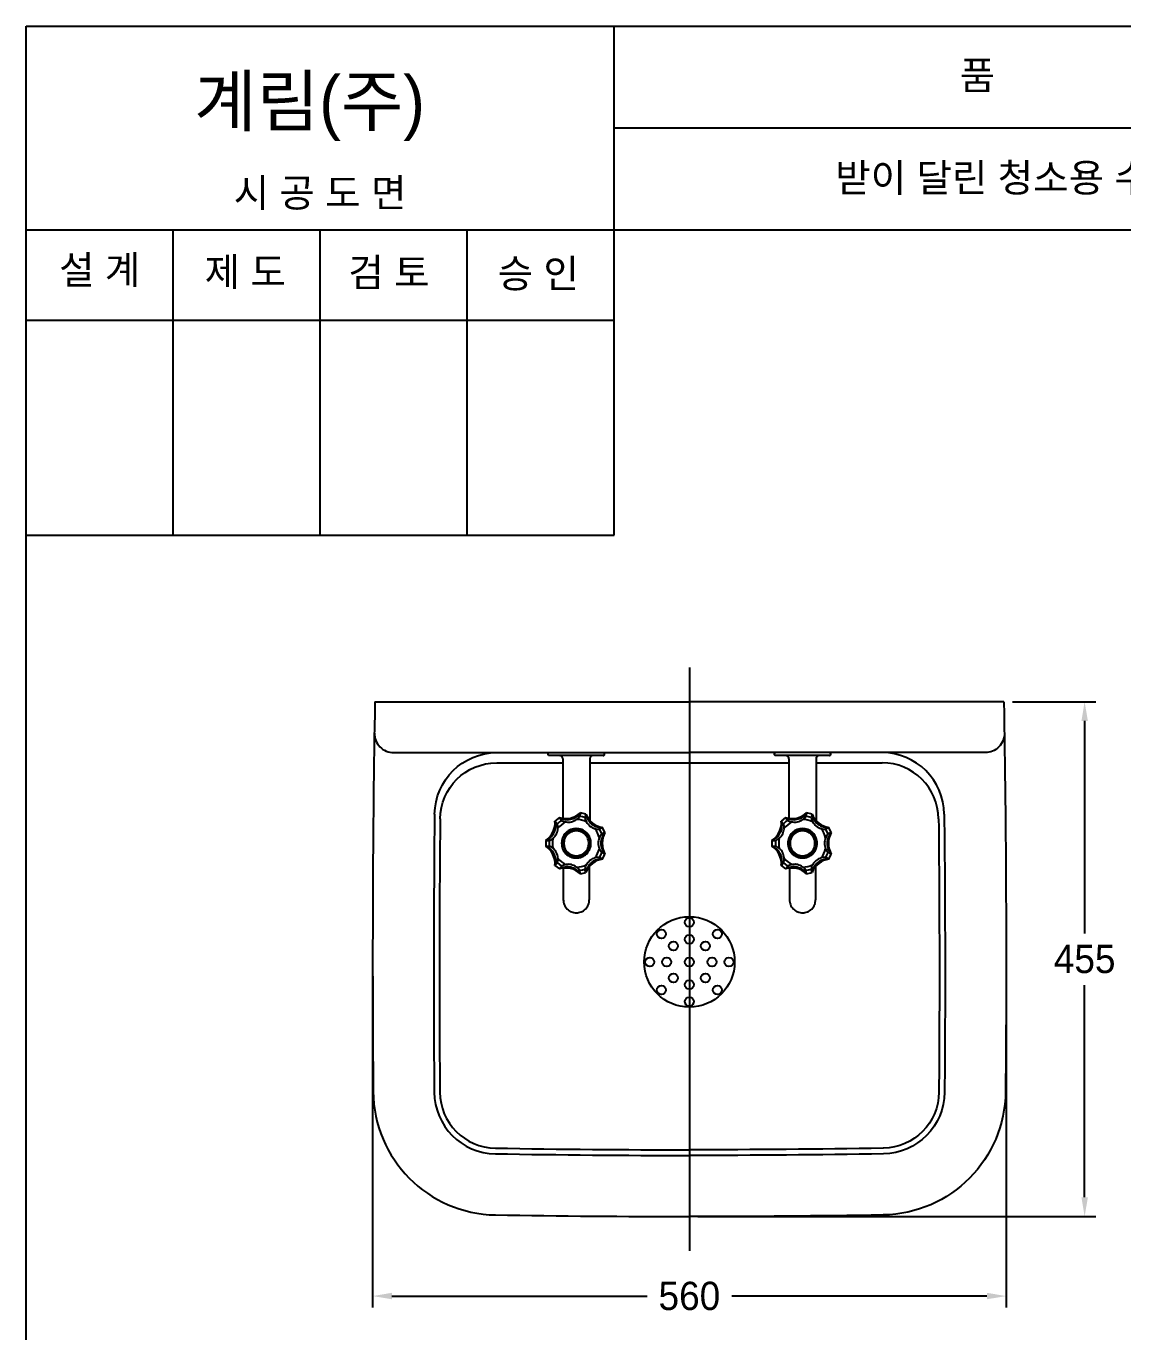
# Model space of a CAD drawing. Header units: millimetres. Extents: x 0 to 3705, y -67 to 2530.
# Drawn here: x 1905 to 2874, y 1376 to 2530 of the extents above; entities that cross this region are included whole.
import ezdxf
from ezdxf.enums import TextEntityAlignment as Align
from ezdxf.lldxf.tags import DXFTag

# ---------------------------------------------------------------- set-up
doc = ezdxf.new("R2010")
doc.units = ezdxf.units.MM
for name, color, linetype in [('TEXT', 7, 'Continuous'), ('내부선 및 부속', 4, 'Continuous'), ('도각라인', 255, 'Continuous'), ('외형선', 3, 'Continuous'), ('중심선', 1, 'DASHED'), ('치수선', 7, 'Continuous')]:
    doc.layers.add(name, color=color, linetype=linetype)
doc.styles.add('____', font='')
doc.styles.add('타이틀', font='H2GTRM.TTF', dxfattribs={"height": 25})
doc.styles.get('____').set_extended_font_data('굴림')
tags = doc.linetypes.add('DASHDOT', pattern=[70, 31, -13, 13, -13]).pattern_tags.tags
tags[10:11] = [DXFTag(74, 4), DXFTag(75, 0), DXFTag(340, '0'), DXFTag(46, 0.0), DXFTag(50, 0.0), DXFTag(44, 0.0), DXFTag(45, 0.0)]
tags[8:9] = [DXFTag(74, 4), DXFTag(75, 0), DXFTag(340, '0'), DXFTag(46, 0.0), DXFTag(50, 0.0), DXFTag(44, 0.0), DXFTag(45, 0.0)]
tags[6:7] = [DXFTag(74, 4), DXFTag(75, 0), DXFTag(340, '0'), DXFTag(46, 0.0), DXFTag(50, 0.0), DXFTag(44, 0.0), DXFTag(45, 0.0)]
tags[4:5] = [DXFTag(74, 4), DXFTag(75, 0), DXFTag(340, '0'), DXFTag(46, 0.0), DXFTag(50, 0.0), DXFTag(44, 0.0), DXFTag(45, 0.0)]
tags = doc.linetypes.add('DASHED', pattern=[25.72, 12.86, -12.86]).pattern_tags.tags
tags[6:7] = [DXFTag(74, 4), DXFTag(75, 0), DXFTag(340, '0'), DXFTag(46, 0.0), DXFTag(50, 0.0), DXFTag(44, 0.0), DXFTag(45, 0.0)]
tags[4:5] = [DXFTag(74, 4), DXFTag(75, 0), DXFTag(340, '0'), DXFTag(46, 0.0), DXFTag(50, 0.0), DXFTag(44, 0.0), DXFTag(45, 0.0)]
doc.dimstyles.new('MSADIM', dxfattribs={"dimtxt": 33, "dimasz": 17, "dimexe": 10, "dimexo": 7.5, "dimgap": 10, "dimtad": 0, "dimtih": 1, "dimtoh": 1, "dimdec": 0, "dimzin": 1, "dimdsep": 46, "dimtxsty": '____', "dimcen": 11.25, "dimadec": 0, "dimazin": 0, "dimtfac": 1, "dimtdec": 0, "dimtix": 1, "dimtmove": 0, "dimatfit": 3, "dimfxl": 0, "dimtolj": 1, "dimtzin": 1, "dimarcsym": 0})

# ---------------------------------------------------------------- blocks, each defined once
blk = doc.blocks.new('*D12')
at = {"layer": '치수선', "color": 0, "linetype": 'Continuous', "lineweight": -2}
for p, q in [((2776.6, 1932.9), (2850.5, 1932.9)), ((2840.5, 1915.9), (2840.5, 1728.2)), ((2840.5, 1494.9), (2840.5, 1682.5)), ((2498.6, 1477.9), (2850.5, 1477.9))]:
    blk.add_line(p, q, dxfattribs=at)
at = {"layer": '치수선', "color": 0, "linetype": 'Continuous'}
for points in [[(2837.7, 1915.9), (2843.4, 1915.9), (2840.5, 1932.9)], [(2837.7, 1494.9), (2843.4, 1494.9), (2840.5, 1477.9)]]:
    blk.add_solid(points, dxfattribs=at)
at = {"layer": '치수선', "color": 0, "linetype": 'Continuous', "insert": (2840.5, 1705.4), "char_height": 25, "attachment_point": 5, "style": '____'}
blk.add_mtext('\\A1;455', dxfattribs=at)
blk = doc.blocks.new('*D13')
at = {"layer": '치수선', "color": 0, "linetype": 'Continuous', "lineweight": -2}
for p, q in [((2211.1, 1697.9), (2211.1, 1397.6)), ((2771.1, 1697.9), (2771.1, 1397.6)), ((2228.1, 1407.6), (2453.8, 1407.6)), ((2754.1, 1407.6), (2528.5, 1407.6))]:
    blk.add_line(p, q, dxfattribs=at)
at = {"layer": '치수선', "color": 0, "linetype": 'Continuous'}
for points in [[(2228.1, 1410.5), (2228.1, 1404.8), (2211.1, 1407.6)], [(2754.1, 1410.5), (2754.1, 1404.8), (2771.1, 1407.6)]]:
    blk.add_solid(points, dxfattribs=at)
at = {"layer": '치수선', "color": 0, "linetype": 'Continuous', "insert": (2491.1, 1407.6), "char_height": 25, "attachment_point": 5, "style": '____'}
blk.add_mtext('\\A1;560', dxfattribs=at)

msp = doc.modelspace()

# ---------------------------------------------------------------- linework, layer by layer
at = {"layer": '내부선 및 부속', "linetype": 'Continuous'}
for p, q in [((2229.7, 1887.9), (2491.1, 1887.9)), ((2414.9, 1885.4), (2366.7, 1885.4)), ((2379.1, 1882.4), (2379.1, 1829.8)), ((2403.1, 1882.4), (2403.1, 1827.8)), ((2752.6, 1887.9), (2491.1, 1887.9)), ((2614.9, 1885.4), (2566.7, 1885.4)), ((2579.1, 1882.4), (2579.1, 1829.8)), ((2603.1, 1882.4), (2603.1, 1827.8)), ((2320.8, 1878.9), (2379.1, 1878.9)), ((2403.1, 1878.9), (2491.1, 1878.9)), ((2491.1, 1878.9), (2579.1, 1878.9)), ((2603.1, 1878.9), (2661.4, 1878.9)), ((2376.2, 1830.5), (2372.3, 1827.3)), ((2372.3, 1827.3), (2374.4, 1825)), ((2376.2, 1830.5), (2378.1, 1827.9)), ((2394.7, 1834.7), (2394.1, 1831.6)), ((2399.6, 1833.6), (2394.7, 1834.7)), ((2399.6, 1833.6), (2398.7, 1830.6)), ((2576.2, 1830.5), (2572.3, 1827.3)), ((2572.3, 1827.3), (2574.4, 1825)), ((2576.2, 1830.5), (2578.1, 1827.9)), ((2594.7, 1834.7), (2594.1, 1831.6)), ((2599.6, 1833.6), (2594.7, 1834.7)), ((2599.6, 1833.6), (2598.7, 1830.6)), ((2414.4, 1821.8), (2411.6, 1820.3)), ((2416.5, 1817.3), (2413.7, 1816)), ((2416.5, 1817.3), (2414.4, 1821.8)), ((2614.4, 1821.8), (2611.6, 1820.3)), ((2616.5, 1817.3), (2613.7, 1816)), ((2616.5, 1817.3), (2614.4, 1821.8)), ((2364.1, 1810.3), (2367.2, 1810.1)), ((2364.1, 1810.3), (2364.1, 1805.3)), ((2364.1, 1805.3), (2367.2, 1805.4)), ((2564.1, 1810.3), (2567.2, 1810.1)), ((2564.1, 1810.3), (2564.1, 1805.3)), ((2564.1, 1805.3), (2567.2, 1805.4)), ((2372.3, 1788.2), (2374.4, 1790.6)), ((2414.4, 1793.8), (2411.6, 1795.3)), ((2416.5, 1798.3), (2413.7, 1799.6)), ((2414.4, 1793.8), (2416.5, 1798.3)), ((2572.3, 1788.2), (2574.4, 1790.6)), ((2614.4, 1793.8), (2611.6, 1795.3)), ((2616.5, 1798.3), (2613.7, 1799.6)), ((2614.4, 1793.8), (2616.5, 1798.3)), ((2372.3, 1788.2), (2376.2, 1785.1)), ((2376.2, 1785.1), (2378.1, 1787.7)), ((2379.6, 1785.8), (2379.6, 1757.9)), ((2394.7, 1780.9), (2394.1, 1784)), ((2394.7, 1780.9), (2399.6, 1782)), ((2399.6, 1782), (2398.7, 1785)), ((2402.6, 1787.2), (2402.6, 1757.9)), ((2572.3, 1788.2), (2576.2, 1785.1)), ((2576.2, 1785.1), (2578.1, 1787.7)), ((2579.6, 1785.8), (2579.6, 1757.9)), ((2594.7, 1780.9), (2594.1, 1784)), ((2594.7, 1780.9), (2599.6, 1782)), ((2599.6, 1782), (2598.7, 1785)), ((2602.6, 1787.2), (2602.6, 1757.9))]:
    msp.add_line(p, q, dxfattribs=at)
at = {"layer": '내부선 및 부속', "linetype": 'Continuous', "flags": 128}
for points in [[(2769.6, 1905.1, -0.418743), (2752.6, 1887.9)], [(2265.9, 1833.5, -0.411092), (2320.9, 1887.9)], [(2270.8, 1829.4, -0.411181), (2320.8, 1878.9)], [(2711.4, 1829.4, -0.004566), (2711.7, 1587.9)], [(2716.4, 1833.5, -0.004642), (2716.7, 1587.9)], [(2711.7, 1587.9, -0.406895), (2662.6, 1538.3)], [(2716.7, 1587.9, -0.406895), (2662.7, 1533.3)], [(2662.5, 1538.3, -0.004288), (2491.1, 1536.9)], [(2662.7, 1533.3, -0.004289), (2491.1, 1531.9)]]:
    msp.add_lwpolyline(points, format="xyb", dxfattribs=at)
for points in [[(2367.4, 1887.9), (2367.3, 1887.9), (2367.1, 1887.8), (2367, 1887.8), (2366.9, 1887.8), (2366.8, 1887.7), (2366.7, 1887.7), (2366.6, 1887.6), (2366.5, 1887.5), (2366.4, 1887.4), (2366.3, 1887.3), (2366.3, 1887.2), (2366.2, 1887.1), (2366.2, 1887), (2366.1, 1886.8), (2366.1, 1886.7), (2366.1, 1886.6), (2366.1, 1886.5), (2366.1, 1886.4), (2366.2, 1886.3), (2366.2, 1886.2), (2366.3, 1886), (2366.3, 1885.9), (2366.7, 1885.4)], [(2379.1, 1882.4), (2379.1, 1882.6), (2379.1, 1882.9), (2379, 1883.2), (2378.9, 1883.5), (2378.8, 1883.7), (2378.6, 1884), (2378.5, 1884.3), (2378.2, 1884.5), (2378, 1884.7), (2377.8, 1884.9), (2377.5, 1885), (2377.2, 1885.2), (2376.9, 1885.2), (2376.7, 1885.3), (2376.4, 1885.4), (2376.1, 1885.4)], [(2406.1, 1885.4), (2405.9, 1885.4), (2405.6, 1885.3), (2405.3, 1885.2), (2405, 1885.2), (2404.7, 1885), (2404.5, 1884.9), (2404.2, 1884.7), (2404, 1884.5), (2403.8, 1884.3), (2403.6, 1884), (2403.5, 1883.7), (2403.3, 1883.5), (2403.2, 1883.2), (2403.2, 1882.9), (2403.1, 1882.6), (2403.1, 1882.4)], [(2414.9, 1885.4), (2415, 1885.4), (2415.1, 1885.4), (2415.2, 1885.4), (2415.3, 1885.5), (2415.4, 1885.5), (2415.6, 1885.6), (2415.7, 1885.6), (2415.8, 1885.7), (2415.8, 1885.8), (2415.9, 1885.9), (2416, 1886), (2416, 1886.2), (2416.1, 1886.3), (2416.1, 1886.4), (2416.1, 1886.5), (2416.1, 1886.6), (2416.1, 1886.7), (2416.1, 1886.8), (2416.1, 1887), (2416, 1887.1), (2416, 1887.2), (2415.9, 1887.3), (2415.8, 1887.4), (2415.8, 1887.5), (2415.7, 1887.6), (2415.6, 1887.7), (2415.4, 1887.7), (2415.3, 1887.8), (2415.2, 1887.8), (2415.1, 1887.8), (2415, 1887.9), (2414.9, 1887.9)], [(2567.4, 1887.9), (2567.3, 1887.9), (2567.1, 1887.8), (2567, 1887.8), (2566.9, 1887.8), (2566.8, 1887.7), (2566.7, 1887.7), (2566.6, 1887.6), (2566.5, 1887.5), (2566.4, 1887.4), (2566.3, 1887.3), (2566.3, 1887.2), (2566.2, 1887.1), (2566.2, 1887), (2566.1, 1886.8), (2566.1, 1886.7), (2566.1, 1886.6), (2566.1, 1886.5), (2566.1, 1886.4), (2566.2, 1886.3), (2566.2, 1886.2), (2566.3, 1886), (2566.3, 1885.9), (2566.7, 1885.4)], [(2579.1, 1882.4), (2579.1, 1882.6), (2579.1, 1882.9), (2579, 1883.2), (2578.9, 1883.5), (2578.8, 1883.7), (2578.6, 1884), (2578.5, 1884.3), (2578.2, 1884.5), (2578, 1884.7), (2577.8, 1884.9), (2577.5, 1885), (2577.2, 1885.2), (2576.9, 1885.2), (2576.7, 1885.3), (2576.4, 1885.4), (2576.1, 1885.4)], [(2606.1, 1885.4), (2605.9, 1885.4), (2605.6, 1885.3), (2605.3, 1885.2), (2605, 1885.2), (2604.7, 1885), (2604.5, 1884.9), (2604.2, 1884.7), (2604, 1884.5), (2603.8, 1884.3), (2603.6, 1884), (2603.5, 1883.7), (2603.3, 1883.5), (2603.2, 1883.2), (2603.2, 1882.9), (2603.1, 1882.6), (2603.1, 1882.4)], [(2614.9, 1885.4), (2615, 1885.4), (2615.1, 1885.4), (2615.2, 1885.4), (2615.3, 1885.5), (2615.4, 1885.5), (2615.6, 1885.6), (2615.7, 1885.6), (2615.8, 1885.7), (2615.8, 1885.8), (2615.9, 1885.9), (2616, 1886), (2616, 1886.2), (2616.1, 1886.3), (2616.1, 1886.4), (2616.1, 1886.5), (2616.1, 1886.6), (2616.1, 1886.7), (2616.1, 1886.8), (2616.1, 1887), (2616, 1887.1), (2616, 1887.2), (2615.9, 1887.3), (2615.8, 1887.4), (2615.8, 1887.5), (2615.7, 1887.6), (2615.6, 1887.7), (2615.4, 1887.7), (2615.3, 1887.8), (2615.2, 1887.8), (2615.1, 1887.8), (2615, 1887.9), (2614.9, 1887.9)], [(2364.1, 1810.3), (2366, 1811.8), (2367.7, 1813.5), (2369.3, 1815.5), (2370.5, 1817.7), (2371.4, 1820.1), (2372.1, 1822.5), (2372.4, 1824.9), (2372.3, 1827.3)], [(2364.1, 1810.3), (2366.3, 1811.4), (2367.3, 1812.1), (2368.3, 1812.9), (2369.3, 1813.9), (2370.1, 1814.9), (2370.9, 1816), (2371.5, 1817.2), (2372.1, 1818.5), (2372.5, 1819.8), (2372.8, 1821.1), (2372.9, 1822.4), (2372.9, 1823.7), (2372.8, 1825), (2372.3, 1827.3)], [(2367.2, 1810.1), (2369.1, 1811.1), (2370, 1811.8), (2370.9, 1812.5), (2371.7, 1813.3), (2372.4, 1814.2), (2373.1, 1815.2), (2373.6, 1816.2), (2374.1, 1817.3), (2374.4, 1818.4), (2374.7, 1819.6), (2374.8, 1820.7), (2374.9, 1821.8), (2374.8, 1822.9), (2374.4, 1825)], [(2378.1, 1827.9), (2376.2, 1826.6), (2374.4, 1825)], [(2381.8, 1826.6), (2379.9, 1825.5), (2378, 1824.2), (2376.3, 1822.7), (2374.8, 1821.1)], [(2376.2, 1830.5), (2378.6, 1829.9), (2381, 1829.6), (2383.5, 1829.7), (2386, 1830.1), (2388.5, 1830.8), (2390.7, 1831.9), (2392.8, 1833.2), (2394.7, 1834.7)], [(2376.2, 1830.5), (2378.5, 1829.4), (2379.7, 1829.1), (2380.9, 1828.8), (2382.3, 1828.7), (2383.6, 1828.6), (2384.9, 1828.7), (2386.3, 1829), (2387.6, 1829.3), (2388.9, 1829.8), (2390.1, 1830.4), (2391.2, 1831.1), (2392.2, 1831.9), (2393.1, 1832.8), (2394.7, 1834.7)], [(2378.1, 1827.9), (2380, 1827.1), (2381.1, 1826.8), (2382.2, 1826.6), (2383.3, 1826.4), (2384.5, 1826.4), (2385.6, 1826.5), (2386.8, 1826.7), (2387.9, 1827.1), (2389, 1827.5), (2390.1, 1828), (2391, 1828.6), (2391.9, 1829.3), (2392.8, 1830), (2394.1, 1831.6)], [(2400, 1826.8), (2398, 1827.7), (2395.8, 1828.3), (2393.6, 1828.7), (2391.3, 1828.8)], [(2398.7, 1830.6), (2396.5, 1831.2), (2394.1, 1831.6)], [(2398.7, 1830.6), (2399.3, 1828.5), (2399.7, 1827.5), (2400.2, 1826.5), (2400.8, 1825.5), (2401.6, 1824.6), (2402.4, 1823.8), (2403.2, 1823), (2404.2, 1822.3), (2405.2, 1821.7), (2406.3, 1821.2), (2407.3, 1820.8), (2408.4, 1820.5), (2409.5, 1820.4), (2411.6, 1820.3)], [(2399.6, 1833.6), (2400.6, 1831.4), (2401.9, 1829.3), (2403.5, 1827.4), (2405.4, 1825.7), (2407.5, 1824.2), (2409.7, 1823.1), (2412, 1822.3), (2414.4, 1821.8)], [(2399.6, 1833.6), (2400.2, 1831.2), (2400.6, 1830), (2401.2, 1828.9), (2401.9, 1827.7), (2402.7, 1826.7), (2403.6, 1825.7), (2404.7, 1824.8), (2405.8, 1824), (2406.9, 1823.3), (2408.2, 1822.7), (2409.4, 1822.3), (2410.7, 1822), (2411.9, 1821.8), (2414.4, 1821.8)], [(2564.1, 1810.3), (2566, 1811.8), (2567.7, 1813.5), (2569.3, 1815.5), (2570.5, 1817.7), (2571.4, 1820.1), (2572.1, 1822.5), (2572.4, 1824.9), (2572.3, 1827.3)], [(2564.1, 1810.3), (2566.3, 1811.4), (2567.3, 1812.1), (2568.3, 1812.9), (2569.3, 1813.9), (2570.1, 1814.9), (2570.9, 1816), (2571.5, 1817.2), (2572.1, 1818.5), (2572.5, 1819.8), (2572.8, 1821.1), (2572.9, 1822.4), (2572.9, 1823.7), (2572.8, 1825), (2572.3, 1827.3)], [(2567.2, 1810.1), (2569.1, 1811.1), (2570, 1811.8), (2570.9, 1812.5), (2571.7, 1813.3), (2572.4, 1814.2), (2573.1, 1815.2), (2573.6, 1816.2), (2574.1, 1817.3), (2574.4, 1818.4), (2574.7, 1819.6), (2574.8, 1820.7), (2574.9, 1821.8), (2574.8, 1822.9), (2574.4, 1825)], [(2578.1, 1827.9), (2576.2, 1826.6), (2574.4, 1825)], [(2581.8, 1826.6), (2579.9, 1825.5), (2578, 1824.2), (2576.3, 1822.7), (2574.8, 1821.1)], [(2576.2, 1830.5), (2578.6, 1829.9), (2581, 1829.6), (2583.5, 1829.7), (2586, 1830.1), (2588.5, 1830.8), (2590.7, 1831.9), (2592.8, 1833.2), (2594.7, 1834.7)], [(2576.2, 1830.5), (2578.5, 1829.4), (2579.7, 1829.1), (2580.9, 1828.8), (2582.3, 1828.7), (2583.6, 1828.6), (2584.9, 1828.7), (2586.3, 1829), (2587.6, 1829.3), (2588.9, 1829.8), (2590.1, 1830.4), (2591.2, 1831.1), (2592.2, 1831.9), (2593.1, 1832.8), (2594.7, 1834.7)], [(2578.1, 1827.9), (2580, 1827.1), (2581.1, 1826.8), (2582.2, 1826.6), (2583.3, 1826.4), (2584.5, 1826.4), (2585.6, 1826.5), (2586.8, 1826.7), (2587.9, 1827.1), (2589, 1827.5), (2590.1, 1828), (2591, 1828.6), (2591.9, 1829.3), (2592.8, 1830), (2594.1, 1831.6)], [(2600, 1826.8), (2598, 1827.7), (2595.8, 1828.3), (2593.6, 1828.7), (2591.3, 1828.8)], [(2598.7, 1830.6), (2596.5, 1831.2), (2594.1, 1831.6)], [(2598.7, 1830.6), (2599.3, 1828.5), (2599.7, 1827.5), (2600.2, 1826.5), (2600.8, 1825.5), (2601.6, 1824.6), (2602.4, 1823.8), (2603.2, 1823), (2604.2, 1822.3), (2605.2, 1821.7), (2606.3, 1821.2), (2607.3, 1820.8), (2608.4, 1820.5), (2609.5, 1820.4), (2611.6, 1820.3)], [(2599.6, 1833.6), (2600.6, 1831.4), (2601.9, 1829.3), (2603.5, 1827.4), (2605.4, 1825.7), (2607.5, 1824.2), (2609.7, 1823.1), (2612, 1822.3), (2614.4, 1821.8)], [(2599.6, 1833.6), (2600.2, 1831.2), (2600.6, 1830), (2601.2, 1828.9), (2601.9, 1827.7), (2602.7, 1826.7), (2603.6, 1825.7), (2604.7, 1824.8), (2605.8, 1824), (2606.9, 1823.3), (2608.2, 1822.7), (2609.4, 1822.3), (2610.7, 1822), (2611.9, 1821.8), (2614.4, 1821.8)], [(2370.6, 1812.3), (2370.2, 1810), (2370.1, 1807.8), (2370.2, 1805.5), (2370.6, 1803.3)], [(2404.1, 1807.8), (2404.1, 1809), (2403.9, 1810.2), (2403.6, 1811.4), (2403.2, 1812.6), (2402.7, 1813.8), (2402, 1814.9), (2401.2, 1816), (2400.3, 1817), (2399.3, 1817.9), (2398.2, 1818.7), (2397.1, 1819.3), (2395.9, 1819.9), (2394.7, 1820.3), (2393.5, 1820.6), (2392.3, 1820.7), (2391.1, 1820.8), (2390, 1820.7), (2388.8, 1820.6), (2387.5, 1820.3), (2386.3, 1819.9), (2385.2, 1819.3), (2384, 1818.7), (2382.9, 1817.9), (2381.9, 1817), (2381, 1816), (2380.2, 1814.9), (2379.6, 1813.8), (2379, 1812.6), (2378.6, 1811.4), (2378.3, 1810.2), (2378.2, 1809), (2378.1, 1807.8), (2378.2, 1806.6), (2378.3, 1805.4), (2378.6, 1804.2), (2379, 1803), (2379.6, 1801.8), (2380.2, 1800.7), (2381, 1799.6), (2381.9, 1798.6), (2382.9, 1797.7), (2384, 1796.9), (2385.2, 1796.2), (2386.3, 1795.7), (2387.5, 1795.3), (2388.8, 1795), (2390, 1794.8), (2391.1, 1794.8), (2392.3, 1794.8), (2393.5, 1795), (2394.7, 1795.3), (2395.9, 1795.7), (2397.1, 1796.2), (2398.2, 1796.9), (2399.3, 1797.7), (2400.3, 1798.6), (2401.2, 1799.6), (2402, 1800.7), (2402.7, 1801.8), (2403.2, 1803), (2403.6, 1804.2), (2403.9, 1805.4), (2404.1, 1806.6), (2404.1, 1807.8)], [(2403.5, 1807.8), (2403.4, 1808.9), (2403.2, 1810), (2403, 1811.2), (2402.6, 1812.3), (2402.1, 1813.5), (2401.4, 1814.5), (2400.7, 1815.6), (2399.8, 1816.5), (2398.9, 1817.4), (2397.9, 1818.1), (2396.8, 1818.7), (2395.7, 1819.3), (2394.5, 1819.7), (2393.4, 1819.9), (2392.2, 1820.1), (2391.1, 1820.1), (2390, 1820.1), (2388.9, 1819.9), (2387.7, 1819.7), (2386.6, 1819.3), (2385.5, 1818.7), (2384.4, 1818.1), (2383.4, 1817.4), (2382.4, 1816.5), (2381.6, 1815.6), (2380.8, 1814.5), (2380.2, 1813.5), (2379.7, 1812.3), (2379.3, 1811.2), (2379, 1810), (2378.8, 1808.9), (2378.8, 1807.8), (2378.8, 1806.7), (2379, 1805.6), (2379.3, 1804.4), (2379.7, 1803.3), (2380.2, 1802.1), (2380.8, 1801), (2381.6, 1800), (2382.4, 1799.1), (2383.4, 1798.2), (2384.4, 1797.5), (2385.5, 1796.8), (2386.6, 1796.3), (2387.7, 1795.9), (2388.9, 1795.7), (2390, 1795.5), (2391.1, 1795.5), (2392.2, 1795.5), (2393.4, 1795.7), (2394.5, 1795.9), (2395.7, 1796.3), (2396.8, 1796.8), (2397.9, 1797.5), (2398.9, 1798.2), (2399.8, 1799.1), (2400.7, 1800), (2401.4, 1801), (2402.1, 1802.1), (2402.6, 1803.3), (2403, 1804.4), (2403.2, 1805.6), (2403.4, 1806.7), (2403.5, 1807.8)], [(2402.1, 1807.8), (2402.1, 1808.8), (2401.9, 1809.8), (2401.7, 1810.8), (2401.4, 1811.8), (2400.9, 1812.8), (2400.3, 1813.8), (2399.7, 1814.7), (2398.9, 1815.6), (2398.1, 1816.3), (2397.1, 1817), (2396.2, 1817.6), (2395.2, 1818), (2394.1, 1818.4), (2393.1, 1818.6), (2392.1, 1818.8), (2391.1, 1818.8), (2390.1, 1818.8), (2389.1, 1818.6), (2388.1, 1818.4), (2387.1, 1818), (2386.1, 1817.6), (2385.1, 1817), (2384.2, 1816.3), (2383.3, 1815.6), (2382.6, 1814.7), (2381.9, 1813.8), (2381.4, 1812.8), (2380.9, 1811.8), (2380.5, 1810.8), (2380.3, 1809.8), (2380.2, 1808.8), (2380.1, 1807.8), (2380.2, 1806.8), (2380.3, 1805.8), (2380.5, 1804.8), (2380.9, 1803.7), (2381.4, 1802.7), (2381.9, 1801.8), (2382.6, 1800.9), (2383.3, 1800), (2384.2, 1799.3), (2385.1, 1798.6), (2386.1, 1798), (2387.1, 1797.6), (2388.1, 1797.2), (2389.1, 1797), (2390.1, 1796.8), (2391.1, 1796.8), (2392.1, 1796.8), (2393.1, 1797), (2394.1, 1797.2), (2395.2, 1797.6), (2396.2, 1798), (2397.1, 1798.6), (2398.1, 1799.3), (2398.9, 1800), (2399.7, 1800.9), (2400.3, 1801.8), (2400.9, 1802.7), (2401.4, 1803.7), (2401.7, 1804.8), (2401.9, 1805.8), (2402.1, 1806.8), (2402.1, 1807.8)], [(2411.5, 1812.7), (2410.9, 1814.8), (2410, 1816.9), (2409, 1818.9), (2407.7, 1820.7)], [(2413.7, 1816), (2412.4, 1814.3), (2411.9, 1813.4), (2411.4, 1812.3), (2411, 1811.3), (2410.8, 1810.1), (2410.6, 1809), (2410.6, 1807.8), (2410.6, 1806.6), (2410.8, 1805.5), (2411, 1804.3), (2411.4, 1803.3), (2411.9, 1802.2), (2412.4, 1801.3), (2413.7, 1799.6)], [(2413.7, 1816), (2412.7, 1818.2), (2411.6, 1820.3)], [(2416.5, 1817.3), (2415, 1815.3), (2414.4, 1814.2), (2413.9, 1813), (2413.4, 1811.8), (2413.1, 1810.5), (2412.9, 1809.2), (2412.9, 1807.8), (2412.9, 1806.4), (2413.1, 1805.1), (2413.4, 1803.8), (2413.9, 1802.5), (2414.4, 1801.4), (2415, 1800.3), (2416.5, 1798.3)], [(2416.5, 1817.3), (2415.5, 1815.1), (2414.7, 1812.8), (2414.2, 1810.3), (2414, 1807.8), (2414.2, 1805.3), (2414.7, 1802.8), (2415.5, 1800.5), (2416.5, 1798.3)], [(2570.6, 1812.3), (2570.2, 1810), (2570.1, 1807.8), (2570.2, 1805.5), (2570.6, 1803.3)], [(2604.1, 1807.8), (2604.1, 1809), (2603.9, 1810.2), (2603.6, 1811.4), (2603.2, 1812.6), (2602.7, 1813.8), (2602, 1814.9), (2601.2, 1816), (2600.3, 1817), (2599.3, 1817.9), (2598.2, 1818.7), (2597.1, 1819.3), (2595.9, 1819.9), (2594.7, 1820.3), (2593.5, 1820.6), (2592.3, 1820.7), (2591.1, 1820.8), (2590, 1820.7), (2588.8, 1820.6), (2587.5, 1820.3), (2586.3, 1819.9), (2585.2, 1819.3), (2584, 1818.7), (2582.9, 1817.9), (2581.9, 1817), (2581, 1816), (2580.2, 1814.9), (2579.6, 1813.8), (2579, 1812.6), (2578.6, 1811.4), (2578.3, 1810.2), (2578.2, 1809), (2578.1, 1807.8), (2578.2, 1806.6), (2578.3, 1805.4), (2578.6, 1804.2), (2579, 1803), (2579.6, 1801.8), (2580.2, 1800.7), (2581, 1799.6), (2581.9, 1798.6), (2582.9, 1797.7), (2584, 1796.9), (2585.2, 1796.2), (2586.3, 1795.7), (2587.5, 1795.3), (2588.8, 1795), (2590, 1794.8), (2591.1, 1794.8), (2592.3, 1794.8), (2593.5, 1795), (2594.7, 1795.3), (2595.9, 1795.7), (2597.1, 1796.2), (2598.2, 1796.9), (2599.3, 1797.7), (2600.3, 1798.6), (2601.2, 1799.6), (2602, 1800.7), (2602.7, 1801.8), (2603.2, 1803), (2603.6, 1804.2), (2603.9, 1805.4), (2604.1, 1806.6), (2604.1, 1807.8)], [(2603.5, 1807.8), (2603.4, 1808.9), (2603.2, 1810), (2603, 1811.2), (2602.6, 1812.3), (2602.1, 1813.5), (2601.4, 1814.5), (2600.7, 1815.6), (2599.8, 1816.5), (2598.9, 1817.4), (2597.9, 1818.1), (2596.8, 1818.7), (2595.7, 1819.3), (2594.5, 1819.7), (2593.4, 1819.9), (2592.2, 1820.1), (2591.1, 1820.1), (2590, 1820.1), (2588.9, 1819.9), (2587.7, 1819.7), (2586.6, 1819.3), (2585.5, 1818.7), (2584.4, 1818.1), (2583.4, 1817.4), (2582.4, 1816.5), (2581.6, 1815.6), (2580.8, 1814.5), (2580.2, 1813.5), (2579.7, 1812.3), (2579.3, 1811.2), (2579, 1810), (2578.8, 1808.9), (2578.8, 1807.8), (2578.8, 1806.7), (2579, 1805.6), (2579.3, 1804.4), (2579.7, 1803.3), (2580.2, 1802.1), (2580.8, 1801), (2581.6, 1800), (2582.4, 1799.1), (2583.4, 1798.2), (2584.4, 1797.5), (2585.5, 1796.8), (2586.6, 1796.3), (2587.7, 1795.9), (2588.9, 1795.7), (2590, 1795.5), (2591.1, 1795.5), (2592.2, 1795.5), (2593.4, 1795.7), (2594.5, 1795.9), (2595.7, 1796.3), (2596.8, 1796.8), (2597.9, 1797.5), (2598.9, 1798.2), (2599.8, 1799.1), (2600.7, 1800), (2601.4, 1801), (2602.1, 1802.1), (2602.6, 1803.3), (2603, 1804.4), (2603.2, 1805.6), (2603.4, 1806.7), (2603.5, 1807.8)], [(2602.1, 1807.8), (2602.1, 1808.8), (2601.9, 1809.8), (2601.7, 1810.8), (2601.4, 1811.8), (2600.9, 1812.8), (2600.3, 1813.8), (2599.7, 1814.7), (2598.9, 1815.6), (2598.1, 1816.3), (2597.1, 1817), (2596.2, 1817.6), (2595.2, 1818), (2594.1, 1818.4), (2593.1, 1818.6), (2592.1, 1818.8), (2591.1, 1818.8), (2590.1, 1818.8), (2589.1, 1818.6), (2588.1, 1818.4), (2587.1, 1818), (2586.1, 1817.6), (2585.1, 1817), (2584.2, 1816.3), (2583.3, 1815.6), (2582.6, 1814.7), (2581.9, 1813.8), (2581.4, 1812.8), (2580.9, 1811.8), (2580.5, 1810.8), (2580.3, 1809.8), (2580.2, 1808.8), (2580.1, 1807.8), (2580.2, 1806.8), (2580.3, 1805.8), (2580.5, 1804.8), (2580.9, 1803.7), (2581.4, 1802.7), (2581.9, 1801.8), (2582.6, 1800.9), (2583.3, 1800), (2584.2, 1799.3), (2585.1, 1798.6), (2586.1, 1798), (2587.1, 1797.6), (2588.1, 1797.2), (2589.1, 1797), (2590.1, 1796.8), (2591.1, 1796.8), (2592.1, 1796.8), (2593.1, 1797), (2594.1, 1797.2), (2595.2, 1797.6), (2596.2, 1798), (2597.1, 1798.6), (2598.1, 1799.3), (2598.9, 1800), (2599.7, 1800.9), (2600.3, 1801.8), (2600.9, 1802.7), (2601.4, 1803.7), (2601.7, 1804.8), (2601.9, 1805.8), (2602.1, 1806.8), (2602.1, 1807.8)], [(2611.5, 1812.7), (2610.9, 1814.8), (2610, 1816.9), (2609, 1818.9), (2607.7, 1820.7)], [(2613.7, 1816), (2612.4, 1814.3), (2611.9, 1813.4), (2611.4, 1812.3), (2611, 1811.3), (2610.8, 1810.1), (2610.6, 1809), (2610.6, 1807.8), (2610.6, 1806.6), (2610.8, 1805.5), (2611, 1804.3), (2611.4, 1803.3), (2611.9, 1802.2), (2612.4, 1801.3), (2613.7, 1799.6)], [(2613.7, 1816), (2612.7, 1818.2), (2611.6, 1820.3)], [(2616.5, 1817.3), (2615, 1815.3), (2614.4, 1814.2), (2613.9, 1813), (2613.4, 1811.8), (2613.1, 1810.5), (2612.9, 1809.2), (2612.9, 1807.8), (2612.9, 1806.4), (2613.1, 1805.1), (2613.4, 1803.8), (2613.9, 1802.5), (2614.4, 1801.4), (2615, 1800.3), (2616.5, 1798.3)], [(2616.5, 1817.3), (2615.5, 1815.1), (2614.7, 1812.8), (2614.2, 1810.3), (2614, 1807.8), (2614.2, 1805.3), (2614.7, 1802.8), (2615.5, 1800.5), (2616.5, 1798.3)], [(2372.3, 1788.2), (2372.8, 1790.6), (2372.9, 1791.9), (2372.9, 1793.2), (2372.8, 1794.5), (2372.5, 1795.8), (2372.1, 1797.1), (2371.5, 1798.4), (2370.9, 1799.6), (2370.1, 1800.7), (2369.3, 1801.7), (2368.3, 1802.7), (2367.3, 1803.5), (2366.3, 1804.2), (2364.1, 1805.3)], [(2372.3, 1788.2), (2372.4, 1790.6), (2372.1, 1793.1), (2371.4, 1795.5), (2370.5, 1797.9), (2369.3, 1800.1), (2367.7, 1802.1), (2366, 1803.8), (2364.1, 1805.3)], [(2367.2, 1810.1), (2367.1, 1807.8), (2367.2, 1805.4)], [(2374.4, 1790.6), (2374.8, 1792.7), (2374.9, 1793.8), (2374.8, 1794.9), (2374.7, 1796), (2374.4, 1797.2), (2374.1, 1798.3), (2373.6, 1799.4), (2373.1, 1800.4), (2372.4, 1801.4), (2371.7, 1802.3), (2370.9, 1803.1), (2370, 1803.8), (2369.1, 1804.5), (2367.2, 1805.4)], [(2407.7, 1794.9), (2409, 1796.7), (2410, 1798.7), (2410.9, 1800.8), (2411.5, 1802.9)], [(2572.3, 1788.2), (2572.8, 1790.6), (2572.9, 1791.9), (2572.9, 1793.2), (2572.8, 1794.5), (2572.5, 1795.8), (2572.1, 1797.1), (2571.5, 1798.4), (2570.9, 1799.6), (2570.1, 1800.7), (2569.3, 1801.7), (2568.3, 1802.7), (2567.3, 1803.5), (2566.3, 1804.2), (2564.1, 1805.3)], [(2572.3, 1788.2), (2572.4, 1790.6), (2572.1, 1793.1), (2571.4, 1795.5), (2570.5, 1797.9), (2569.3, 1800.1), (2567.7, 1802.1), (2566, 1803.8), (2564.1, 1805.3)], [(2567.2, 1810.1), (2567.1, 1807.8), (2567.2, 1805.4)], [(2574.4, 1790.6), (2574.8, 1792.7), (2574.9, 1793.8), (2574.8, 1794.9), (2574.7, 1796), (2574.4, 1797.2), (2574.1, 1798.3), (2573.6, 1799.4), (2573.1, 1800.4), (2572.4, 1801.4), (2571.7, 1802.3), (2570.9, 1803.1), (2570, 1803.8), (2569.1, 1804.5), (2567.2, 1805.4)], [(2607.7, 1794.9), (2609, 1796.7), (2610, 1798.7), (2610.9, 1800.8), (2611.5, 1802.9)], [(2374.4, 1790.6), (2376.2, 1789), (2378.1, 1787.7)], [(2374.8, 1794.5), (2376.3, 1792.9), (2378, 1791.4), (2379.9, 1790.1), (2381.8, 1789)], [(2394.1, 1784), (2392.8, 1785.6), (2391.9, 1786.3), (2391, 1787), (2390.1, 1787.6), (2389, 1788.1), (2387.9, 1788.5), (2386.8, 1788.9), (2385.6, 1789.1), (2384.5, 1789.2), (2383.3, 1789.1), (2382.2, 1789), (2381.1, 1788.8), (2380, 1788.5), (2378.1, 1787.7)], [(2391.3, 1786.8), (2393.6, 1786.9), (2395.8, 1787.3), (2398, 1787.9), (2400, 1788.8)], [(2411.6, 1795.3), (2409.5, 1795.2), (2408.4, 1795.1), (2407.3, 1794.8), (2406.3, 1794.4), (2405.2, 1793.9), (2404.2, 1793.3), (2403.2, 1792.6), (2402.4, 1791.8), (2401.6, 1791), (2400.8, 1790.1), (2400.2, 1789.1), (2399.7, 1788.1), (2399.3, 1787.1), (2398.7, 1785)], [(2414.4, 1793.8), (2412, 1793.3), (2409.7, 1792.5), (2407.5, 1791.3), (2405.4, 1789.9), (2403.5, 1788.2), (2401.9, 1786.3), (2400.6, 1784.2), (2399.6, 1782)], [(2414.4, 1793.8), (2411.9, 1793.8), (2410.7, 1793.6), (2409.4, 1793.3), (2408.2, 1792.8), (2406.9, 1792.3), (2405.8, 1791.6), (2404.7, 1790.8), (2403.6, 1789.9), (2402.7, 1788.9), (2401.9, 1787.9), (2401.2, 1786.7), (2400.6, 1785.6), (2400.2, 1784.4), (2399.6, 1782)], [(2411.6, 1795.3), (2412.7, 1797.4), (2413.7, 1799.6)], [(2574.4, 1790.6), (2576.2, 1789), (2578.1, 1787.7)], [(2574.8, 1794.5), (2576.3, 1792.9), (2578, 1791.4), (2579.9, 1790.1), (2581.8, 1789)], [(2594.1, 1784), (2592.8, 1785.6), (2591.9, 1786.3), (2591, 1787), (2590.1, 1787.6), (2589, 1788.1), (2587.9, 1788.5), (2586.8, 1788.9), (2585.6, 1789.1), (2584.5, 1789.2), (2583.3, 1789.1), (2582.2, 1789), (2581.1, 1788.8), (2580, 1788.5), (2578.1, 1787.7)], [(2591.3, 1786.8), (2593.6, 1786.9), (2595.8, 1787.3), (2598, 1787.9), (2600, 1788.8)], [(2611.6, 1795.3), (2609.5, 1795.2), (2608.4, 1795.1), (2607.3, 1794.8), (2606.3, 1794.4), (2605.2, 1793.9), (2604.2, 1793.3), (2603.2, 1792.6), (2602.4, 1791.8), (2601.6, 1791), (2600.8, 1790.1), (2600.2, 1789.1), (2599.7, 1788.1), (2599.3, 1787.1), (2598.7, 1785)], [(2614.4, 1793.8), (2612, 1793.3), (2609.7, 1792.5), (2607.5, 1791.3), (2605.4, 1789.9), (2603.5, 1788.2), (2601.9, 1786.3), (2600.6, 1784.2), (2599.6, 1782)], [(2614.4, 1793.8), (2611.9, 1793.8), (2610.7, 1793.6), (2609.4, 1793.3), (2608.2, 1792.8), (2606.9, 1792.3), (2605.8, 1791.6), (2604.7, 1790.8), (2603.6, 1789.9), (2602.7, 1788.9), (2601.9, 1787.9), (2601.2, 1786.7), (2600.6, 1785.6), (2600.2, 1784.4), (2599.6, 1782)], [(2611.6, 1795.3), (2612.7, 1797.4), (2613.7, 1799.6)], [(2394.7, 1780.9), (2393.1, 1782.8), (2392.2, 1783.7), (2391.2, 1784.4), (2390.1, 1785.2), (2388.9, 1785.8), (2387.6, 1786.2), (2386.3, 1786.6), (2384.9, 1786.9), (2383.6, 1787), (2382.3, 1786.9), (2380.9, 1786.8), (2379.7, 1786.5), (2378.5, 1786.1), (2376.2, 1785.1)], [(2394.7, 1780.9), (2392.8, 1782.4), (2390.7, 1783.7), (2388.5, 1784.8), (2386, 1785.5), (2383.5, 1785.9), (2381, 1785.9), (2378.6, 1785.7), (2376.2, 1785.1)], [(2394.1, 1784), (2396.5, 1784.4), (2398.7, 1785)], [(2594.7, 1780.9), (2593.1, 1782.8), (2592.2, 1783.7), (2591.2, 1784.4), (2590.1, 1785.2), (2588.9, 1785.8), (2587.6, 1786.2), (2586.3, 1786.6), (2584.9, 1786.9), (2583.6, 1787), (2582.3, 1786.9), (2580.9, 1786.8), (2579.7, 1786.5), (2578.5, 1786.1), (2576.2, 1785.1)], [(2594.7, 1780.9), (2592.8, 1782.4), (2590.7, 1783.7), (2588.5, 1784.8), (2586, 1785.5), (2583.5, 1785.9), (2581, 1785.9), (2578.6, 1785.7), (2576.2, 1785.1)], [(2594.1, 1784), (2596.5, 1784.4), (2598.7, 1785)], [(2379.6, 1757.9), (2379.7, 1756.8), (2379.8, 1755.8), (2380.1, 1754.7), (2380.4, 1753.6), (2380.9, 1752.6), (2381.5, 1751.6), (2382.2, 1750.6), (2383, 1749.7), (2383.9, 1748.9), (2384.8, 1748.2), (2385.8, 1747.6), (2386.9, 1747.2), (2388, 1746.8), (2389, 1746.6), (2390.1, 1746.4), (2391.1, 1746.4), (2392.2, 1746.4), (2393.2, 1746.6), (2394.3, 1746.8), (2395.4, 1747.2), (2396.4, 1747.6), (2397.4, 1748.2), (2398.4, 1748.9), (2399.3, 1749.7), (2400.1, 1750.6), (2400.7, 1751.6), (2401.3, 1752.6), (2401.8, 1753.6), (2402.2, 1754.7), (2402.4, 1755.8), (2402.6, 1756.8), (2402.6, 1757.9)], [(2579.6, 1757.9), (2579.7, 1756.8), (2579.8, 1755.8), (2580.1, 1754.7), (2580.4, 1753.6), (2580.9, 1752.6), (2581.5, 1751.6), (2582.2, 1750.6), (2583, 1749.7), (2583.9, 1748.9), (2584.8, 1748.2), (2585.8, 1747.6), (2586.9, 1747.2), (2588, 1746.8), (2589, 1746.6), (2590.1, 1746.4), (2591.1, 1746.4), (2592.2, 1746.4), (2593.2, 1746.6), (2594.3, 1746.8), (2595.4, 1747.2), (2596.4, 1747.6), (2597.4, 1748.2), (2598.4, 1748.9), (2599.3, 1749.7), (2600.1, 1750.6), (2600.7, 1751.6), (2601.3, 1752.6), (2601.8, 1753.6), (2602.2, 1754.7), (2602.4, 1755.8), (2602.6, 1756.8), (2602.6, 1757.9)]]:
    msp.add_lwpolyline(points, dxfattribs=at)
at = {"layer": '내부선 및 부속', "linetype": 'Continuous'}
for centre, radius in [((2491.1, 1702.9), 40), ((2466.4, 1727.6), 4), ((2491.1, 1737.9), 4), ((2491.1, 1737.9), 4), ((2515.9, 1727.6), 4), ((2477, 1717), 4), ((2491.1, 1722.9), 4), ((2505.3, 1717), 4), ((2456.1, 1702.9), 4), ((2471.1, 1702.9), 4), ((2491.1, 1702.9), 4), ((2511.1, 1702.9), 4), ((2526.1, 1702.9), 4), ((2477, 1688.7), 4), ((2491.1, 1682.9), 4), ((2505.3, 1688.7), 4), ((2466.4, 1678.1), 4), ((2515.9, 1678.1), 4), ((2491.1, 1667.9), 4)]:
    msp.add_circle(centre, radius, dxfattribs=at)
for centre, radius, start, end in [((2229.7, 1904.9), 17, 179.1155, 270), ((2661.4, 1832.9), 55, 0.6113, 90), ((2661.4, 1828.9), 50, 0.5939, 90), ((15491.1, 1692.4), 13226, 179.38874, 180.45253), ((15491.1, 1692.4), 13221, 179.40614, 180.45253), ((2320.5, 1588.3), 55, 180.4525, 269.0171), ((2320.5, 1588.3), 50, 180.4525, 269.0171), ((2491.1, 11531.9), 9995, 269.01738, 270), ((2491.1, 11531.9), 10000, 269.01714, 270)]:
    msp.add_arc(centre, radius, start, end, dxfattribs=at)
at = {"layer": '도각라인', "color": 7}
for p, q in [((1904.7, 0), (1904.7, 2530)), ((1904.7, 2530), (3704.7, 2530)), ((2424.7, 2080), (2424.7, 2530)), ((2424.7, 2440), (3704.7, 2440)), ((1904.7, 2350), (3704.7, 2350)), ((2034.7, 2080), (2034.7, 2350)), ((2164.7, 2080), (2164.7, 2350)), ((2294.7, 2080), (2294.7, 2350)), ((1904.7, 2270), (2424.7, 2270)), ((1904.7, 2080), (2424.7, 2080))]:
    msp.add_line(p, q, dxfattribs=at)
at = {"layer": '외형선', "linetype": 'Continuous'}
for p in [(2213.1, 1932.9), (2769.1, 1932.9)]:
    msp.add_line(p, (2491.1, 1932.9), dxfattribs=at)
at = {"layer": '외형선', "linetype": 'Continuous', "flags": 128}
for points in [[(2769.1, 1932.9, -0.006657), (2770.6, 1588.3)], [(2770.6, 1588.3, -0.406566), (2662.5, 1479.3)], [(2662.5, 1479.3, -0.004285), (2491.1, 1477.9)]]:
    msp.add_lwpolyline(points, format="xyb", dxfattribs=at)
at = {"layer": '외형선', "linetype": 'Continuous'}
for centre, radius, start, end in [((15151.2, 1705.4), 12940.1, 178.99263, 180.51825), ((2321.6, 1589.3), 110, 180.5182, 269.0181), ((2491.1, 11477.9), 10000, 269.01813, 270)]:
    msp.add_arc(centre, radius, start, end, dxfattribs=at)
at = {"layer": '중심선', "linetype": 'DASHDOT'}
msp.add_line((2491.1, 1963), (2491.1, 1447.6), dxfattribs=at)

# ---------------------------------------------------------------- texts
at = {"layer": 'TEXT', "style": '타이틀'}
for s, p in [('품             명', (2820.4, 2486.4)), ('받이 달린 청소용 수채(2구)', (2810.5, 2396)), ('시 공 도 면', (2164.6, 2382.7)), ('설 계', (1969.8, 2314.6)), ('제 도', (2098.5, 2312.9)), ('검 토', (2225.5, 2312.3)), ('승 인', (2357.5, 2311.4))]:
    msp.add_text(s, height=25, dxfattribs=at).set_placement(p, align=Align.MIDDLE_CENTER)
msp.add_text('계림(주)', height=44, dxfattribs=at).set_placement((2053.4, 2441.8))

# ---------------------------------------------------------------- dimensions: what is measured, and where the dimension line sits
at = {"layer": '치수선', "linetype": 'Continuous'}
dim = msp.add_linear_dim(base=(2840.5, 1477.9), p1=(2769.1, 1932.9), p2=(2491.1, 1477.9), angle=90, dimstyle='MSADIM', override={"dimtxt": 25}, dxfattribs=at)
dim.commit()
dim.dimension.update_dxf_attribs({"geometry": '*D12', "text_midpoint": (2840.5, 1705.4), "dimtype": 160})
dim = msp.add_linear_dim(base=(2771.1, 1407.6), p1=(2211.1, 1705.4), p2=(2771.1, 1705.4), text='560', dimstyle='MSADIM', override={"dimtxt": 25}, dxfattribs=at)
dim.commit()
dim.dimension.update_dxf_attribs({"geometry": '*D13', "text_midpoint": (2491.1, 1407.6), "dimtype": 160})

doc.saveas('drawing.dxf')
